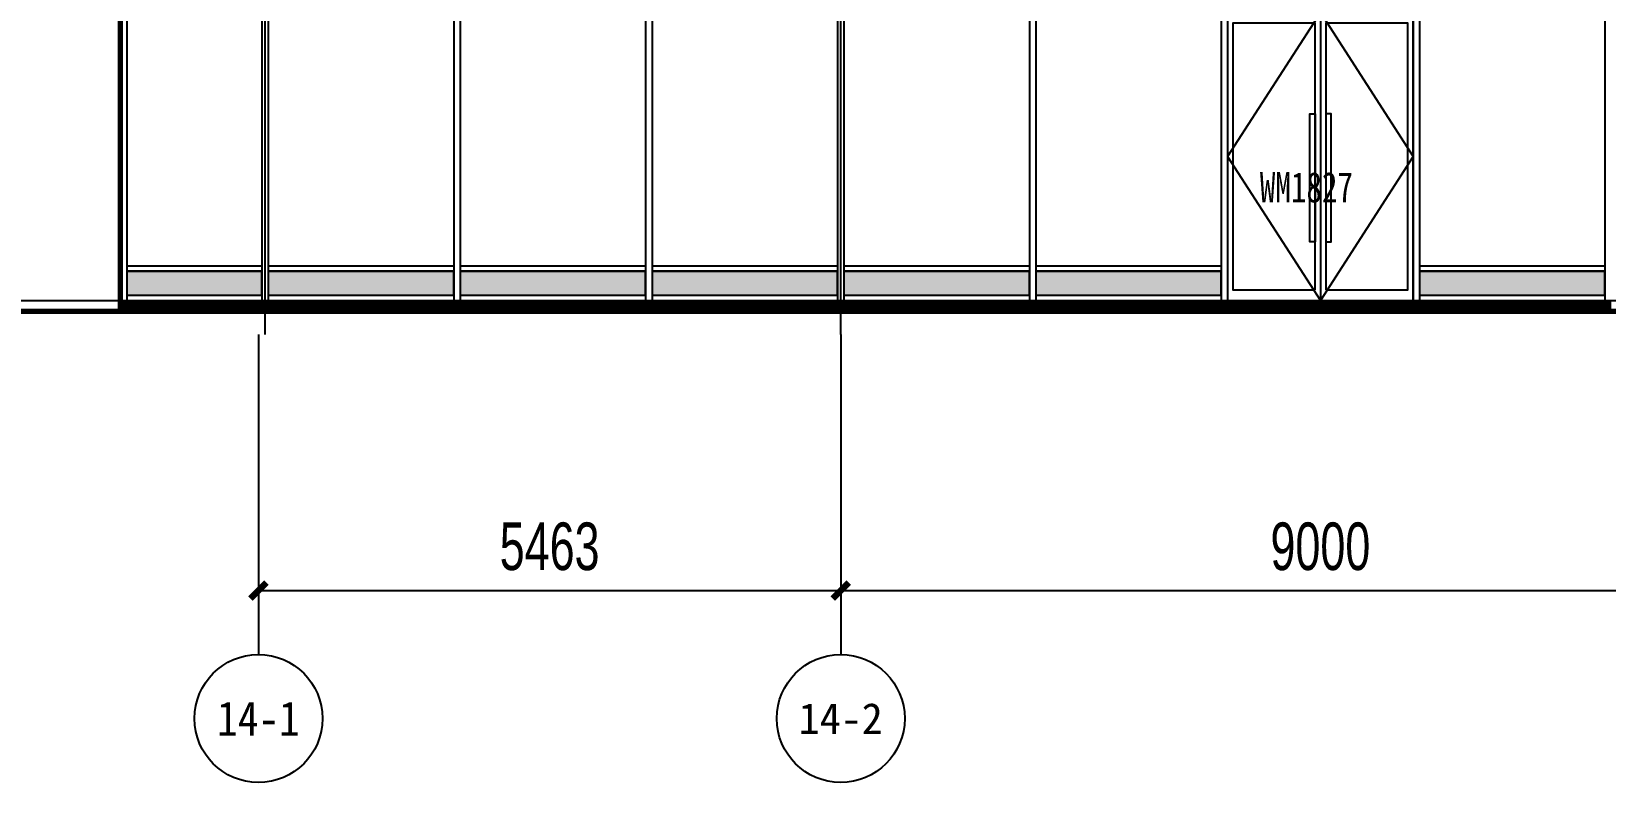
# Model space of a CAD drawing. Extents: x -483182 to 812890, y -390528 to -214858.
# Drawn here: x -19697 to -4930, y -326149 to -319106 of the extents above; entities that cross this region are included whole.
import ezdxf
from ezdxf.enums import TextEntityAlignment as Align

# ---------------------------------------------------------------- set-up
doc = ezdxf.new("R2010")
doc.units = 0
doc.header["$LTSCALE"] = 1000
doc.header["$MEASUREMENT"] = 0
for name, color, linetype in [('01-标注_轴线坐标', 132, 'Continuous'), ('02-TEXT_轴号', 7, 'Continuous'), ('05-填充_168', 168, 'Continuous'), ('05-填充_18', 18, 'Continuous'), ('A-C_窗', 140, 'Continuous'), ('A-C_门', 150, 'Continuous'), ('AXIS_TEXT', 7, 'Continuous'), ('E-立面轮廓', 241, 'Continuous')]:
    doc.layers.add(name, color=color, linetype=linetype)
doc.layers.add('04-不打印_辅助线', color=165, linetype='Continuous', plot=False)
doc.styles.add('_TCH_AXIS', font='STXIHEI_0.TTF', dxfattribs={"width": 0.75})
doc.styles.add('_TCH_DIM_T3', font='ros.shx', dxfattribs={"width": 0.705882, "bigfont": 'jd.shx'})
doc.styles.add('COMPLEX', font='COMPLEX')
doc.dimstyles.new('_TCH_ARCH&&150', dxfattribs={"dimtxt": 446.25, "dimasz": 150, "dimexe": 375, "dimexo": 450, "dimgap": 189.375, "dimtad": 1, "dimdec": 0, "dimzin": 0, "dimdsep": 46, "dimtxsty": '_TCH_DIM_T3', "dimblk": 'ARCHTICK', "dimcen": 0.09, "dimclrt": 7, "dimazin": 2, "dimtfac": 1, "dimtdec": 0, "dimtix": 1, "dimtmove": 2, "dimatfit": 3, "dimfxl": 0, "dimtolj": 1, "dimtzin": 0, "dimarcsym": 0})

# ---------------------------------------------------------------- blocks, each defined once
blk = doc.blocks.new('*U47')
at = {"layer": '05-填充_168'}
h = blk.add_hatch(color=256, dxfattribs=at)
h.dxf.hatch_style = 1
h.paths.add_polyline_path([(0, 50), (1269, 50), (1269, 275), (0, 275)])
for points in [[(0, 325), (1269, 325)], [(0, 275), (1269, 275)], [(0, 50), (1269, 50)], [(0, 0), (1269, 0)]]:
    blk.add_lwpolyline(points)
blk.add_lwpolyline([(0, 50), (1269, 50), (1269, 275), (0, 275)], close=True)
blk = doc.blocks.new('kdytu')
at = {"layer": '05-填充_168'}
h = blk.add_hatch(color=256, dxfattribs=at)
h.dxf.hatch_style = 1
h.paths.add_polyline_path([(0, 50), (1740, 50), (1740, 275), (0, 275)])
for points in [[(0, 325), (1740, 325)], [(0, 275), (1740, 275)], [(0, 50), (1740, 50)], [(0, 0), (1740, 0)]]:
    blk.add_lwpolyline(points)
blk.add_lwpolyline([(0, 50), (1740, 50), (1740, 275), (0, 275)], close=True)
blk = doc.blocks.new('*U48')
at = {"layer": 'A-C_窗'}
blk.add_blockref('kdytu', (-870, -162.5), dxfattribs=at)
blk = doc.blocks.new('*U49')
at = {"layer": 'A-C_窗', "color": 0, "linetype": 'ByBlock', "lineweight": -2, "transparency": 16777216}
for p in [(0, 0), (1800, 0), (3600, 0), (5400, 0), (7200, 0)]:
    blk.add_blockref('*U48', p, dxfattribs=at)
blk = doc.blocks.new('*U50')
at = {"layer": 'A-C_窗'}
blk.add_blockref('kdytu', (-870, -162.5), dxfattribs=at)
blk = doc.blocks.new('*U51')
at = {"layer": 'A-C_窗', "color": 0, "linetype": 'ByBlock', "lineweight": -2, "transparency": 16777216}
blk.add_blockref('*U50', (0, 0), dxfattribs=at)
blk = doc.blocks.new('wm1827')
for points in [[(-1735, 0), (5, 0), (5, 2700), (-1735, 2700)], [(-915, 100), (-915, 2600), (-1685, 2600), (-1685, 100)], [(-815, 100), (-45, 100), (-45, 2600), (-815, 2600)], [(-915, 550), (-965, 550), (-965, 1750), (-915, 1750)], [(-815, 550), (-765, 550), (-765, 1750), (-815, 1750)]]:
    blk.add_lwpolyline(points, close=True)
for points in [[(-865, 2700), (-1735, 1350), (-865, 0)], [(-865, 2700), (-865, 0)], [(-865, 2700), (5, 1350), (-865, 0)]]:
    blk.add_lwpolyline(points)
at = {"layer": '04-不打印_辅助线', "style": '_TCH_AXIS', "width": 0.75}
blk.add_text('WM1827', height=285.4, dxfattribs=at).set_placement((-1433, 920))
blk = doc.blocks.new('_AXISO')
blk.add_circle((0, 0), 0.5)
at = {"layer": 'AXIS_TEXT', "style": 'COMPLEX', "width": 1.041667}
blk.add_attdef('A', text='', height=0.56, dxfattribs=at).set_placement((-0.25, -0.28), (0.25, -0.28), align=Align.FIT)
blk = doc.blocks.new('_ArchTick')
at = {"color": 0, "linetype": 'ByBlock', "const_width": 0.4}
blk.add_lwpolyline([(-0.5, -0.5), (0.5, 0.5)], dxfattribs=at)
blk = doc.blocks.new('*D763')
at = {"layer": '01-标注_轴线坐标', "color": 0, "lineweight": -2, "transparency": 16777216}
for p, q in [((-17568, -323337), (-17568, -324724)), ((-12105, -323337), (-12105, -324724)), ((-17568, -324349), (-12105, -324349))]:
    blk.add_line(p, q, dxfattribs=at)
at = {"layer": 'Defpoints', "color": 0, "transparency": 16777216}
for p in [(-17568, -322887), (-12105, -322887), (-12105, -324349)]:
    blk.add_point(p, dxfattribs=at)
at = {"layer": '01-标注_轴线坐标', "color": 0, "lineweight": -2, "transparency": 16777216, "xscale": 150, "yscale": 150, "zscale": 150, "rotation": 180}
blk.add_blockref('_ArchTick', (-17568, -324349), dxfattribs=at)
at = {"layer": '01-标注_轴线坐标', "color": 0, "lineweight": -2, "transparency": 16777216, "xscale": 150, "yscale": 150, "zscale": 150}
blk.add_blockref('_ArchTick', (-12105, -324349), dxfattribs=at)
at = {"layer": '01-标注_轴线坐标', "color": 7, "transparency": 16777216, "insert": (-14836, -323937), "char_height": 446.2, "attachment_point": 5, "style": '_TCH_DIM_T3'}
blk.add_mtext('\\A1;5463', dxfattribs=at)
blk = doc.blocks.new('*D764')
at = {"layer": '01-标注_轴线坐标', "color": 0, "lineweight": -2, "transparency": 16777216}
for p, q in [((-12105, -323337), (-12105, -324724)), ((-3105, -323337), (-3105, -324724)), ((-12105, -324349), (-3105, -324349))]:
    blk.add_line(p, q, dxfattribs=at)
at = {"layer": 'Defpoints', "color": 0, "transparency": 16777216}
for p in [(-12105, -322887), (-3105, -322887), (-3105, -324349)]:
    blk.add_point(p, dxfattribs=at)
at = {"layer": '01-标注_轴线坐标', "color": 0, "lineweight": -2, "transparency": 16777216, "xscale": 150, "yscale": 150, "zscale": 150, "rotation": 180}
blk.add_blockref('_ArchTick', (-12105, -324349), dxfattribs=at)
at = {"layer": '01-标注_轴线坐标', "color": 0, "lineweight": -2, "transparency": 16777216, "xscale": 150, "yscale": 150, "zscale": 150}
blk.add_blockref('_ArchTick', (-3105, -324349), dxfattribs=at)
at = {"layer": '01-标注_轴线坐标', "color": 7, "transparency": 16777216, "insert": (-7605, -323937), "char_height": 446.2, "attachment_point": 5, "style": '_TCH_DIM_T3'}
blk.add_mtext('\\A1;9000', dxfattribs=at)

msp = doc.modelspace()

# ---------------------------------------------------------------- linework, layer by layer
at = {"layer": '01-标注_轴线坐标'}
for p, q in [((-17567.7, -321949.2), (-17567.7, -324949.2)), ((-12105, -321949.2), (-12105, -324949.2))]:
    msp.add_line(p, q, dxfattribs=at)
at = {"layer": '04-不打印_辅助线'}
for p, q in [((-17505, -321949.2), (-17505, -302284)), ((-12105, -321949.2), (-12105, -302284))]:
    msp.add_line(p, q, dxfattribs=at)
for points in [[(-29082.7, -321629.4), (480719.6, -321629.4)], [(-29082.7, -321729.4), (480719.6, -321729.4)]]:
    msp.add_lwpolyline(points, dxfattribs=at)
at = {"layer": '05-填充_18', "const_width": 100}
for points in [[(-18864, -321679.4), (-10335, -321679.4)], [(-10335, -321679.4), (-4875, -321679.4)]]:
    msp.add_lwpolyline(points, dxfattribs=at)
at = {"layer": 'A-C_窗'}
for p, q in [((-18864, -317579.4), (-18864, -321629.4)), ((-18804, -317579.4), (-18804, -321629.4)), ((-17535, -317579.4), (-17535, -321629.4)), ((-17475, -317579.4), (-17475, -321629.4)), ((-15735, -317579.4), (-15735, -321629.4)), ((-15675, -317579.4), (-15675, -321629.4)), ((-13935, -317579.4), (-13935, -321629.4)), ((-13875, -317579.4), (-13875, -321629.4)), ((-12135, -317579.4), (-12135, -321629.4)), ((-12075, -317579.4), (-12075, -321629.4)), ((-10335, -317579.4), (-10335, -321629.4)), ((-10275, -317579.4), (-10275, -321629.4)), ((-8535, -317579.4), (-8535, -321629.4)), ((-8475, -317579.4), (-8475, -321629.4)), ((-6735, -317579.4), (-6735, -321629.4)), ((-6675, -317579.4), (-6675, -321629.4)), ((-4935, -317579.4), (-4935, -321629.4))]:
    msp.add_line(p, q, dxfattribs=at)
at = {"layer": 'E-立面轮廓', "const_width": 50}
msp.add_lwpolyline([(-18864, -317579.4), (90587, -317579.4), (90587, -321729.4), (-18864, -321729.4)], close=True, dxfattribs=at)
msp.add_lwpolyline([(110624, -321729.4), (-31120.5, -321729.4)], dxfattribs=at)

# ---------------------------------------------------------------- block references
at = {"layer": '01-标注_轴线坐标'}
ref = msp.add_blockref('_AXISO', (-17567.7, -325549.2), dxfattribs=dict(at, xscale=1200, yscale=1200, zscale=1200))
ref.add_attrib('A', '14-1', dxfattribs={"layer": '02-TEXT_轴号', "height": 323.9, "style": '_TCH_AXIS', "width": 1.195229}).set_placement((-17955.2, -325711.2), (-17180.2, -325711.2), align=Align.FIT)
ref = msp.add_blockref('_AXISO', (-12105, -325549.2), dxfattribs=dict(at, xscale=1200, yscale=1200, zscale=1200))
ref.add_attrib('A', '14-2', dxfattribs={"layer": '02-TEXT_轴号', "height": 290.39, "style": '_TCH_AXIS', "width": 1.355782}).set_placement((-12499.1, -325694.4), (-11710.9, -325694.4), align=Align.FIT)
at = {"layer": 'A-C_窗'}
for name, p in [('*U47', (-18804, -321629.4)), ('*U49', (-16605, -321466.9)), ('*U51', (-5805, -321466.9))]:
    msp.add_blockref(name, p, dxfattribs=at)
at = {"layer": 'A-C_门'}
msp.add_blockref('wm1827', (-6740, -321629.4), dxfattribs=at)

# ---------------------------------------------------------------- dimensions: what is measured, and where the dimension line sits
at = {"layer": '01-标注_轴线坐标'}
for p1, p2, picture, middle in [((-17567.7, -322886.7), (-12105, -322886.7), '*D763', (-14836.3, -323936.7)), ((-12105, -322886.7), (-3105, -322886.7), '*D764', (-7605, -323936.7))]:
    dim = msp.add_aligned_dim(p1=p1, p2=p2, distance=-1462.5, dimstyle='_TCH_ARCH&&150', dxfattribs=at)
    dim.commit()
    dim.dimension.update_dxf_attribs({"geometry": picture, "text_midpoint": middle})

doc.saveas('drawing.dxf')
